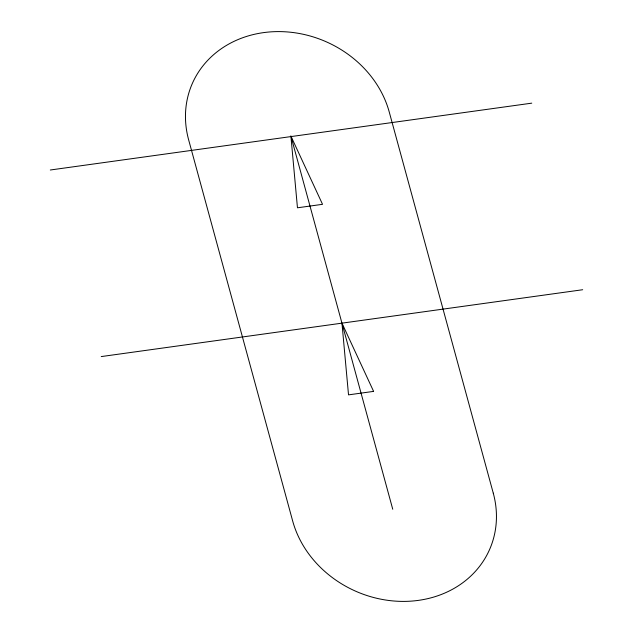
<?xml version="1.0" encoding="UTF-8"?>
<svg xmlns="http://www.w3.org/2000/svg" width="633" height="633" viewBox="0 0 633 633"><rect width="100%" height="100%" fill="white"/><g stroke="black" fill="none" stroke-linecap="round" stroke-linejoin="round"><path stroke-width="0.95" d="M50.316 170L531.76 103.155M101.24 356.577L582.684 289.732M290.903 136.095L322.537 204.317L297.463 207.798L290.903 136.095L392.753 509.249M373.597 391.384L348.522 394.865L341.962 323.154L373.597 391.384M493.273 493.162L389.24 111.994A105.529 92.03 23.6 0 0 263.478 32.631A105.529 92.03 23.6 0 0 188.642 139.838L292.675 521.006A105.529 92.03 23.6 0 0 418.437 600.369A105.529 92.03 23.6 0 0 493.273 493.162"/></g></svg>
